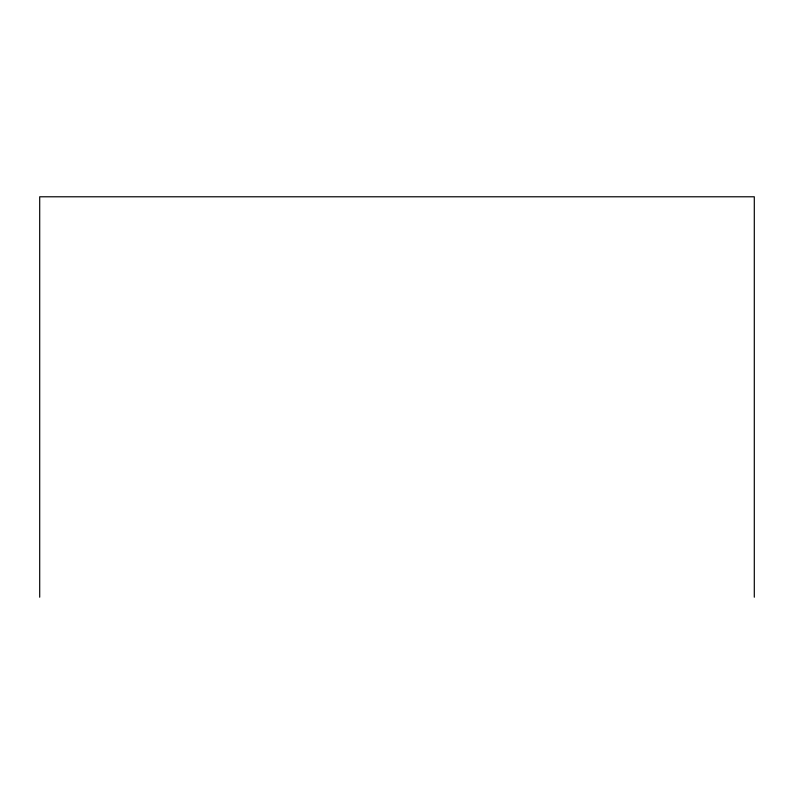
<?xml version="1.0" encoding="UTF-8"?>
<svg xmlns="http://www.w3.org/2000/svg" width="794" height="794" viewBox="0 0 794 794"><rect width="100%" height="100%" fill="white"/><g stroke="black" fill="none" stroke-linecap="round" stroke-linejoin="round"><path stroke-width="1.19" d="M754.3 597.217L754.3 196.783L39.7 196.783L39.7 597.217"/></g></svg>
